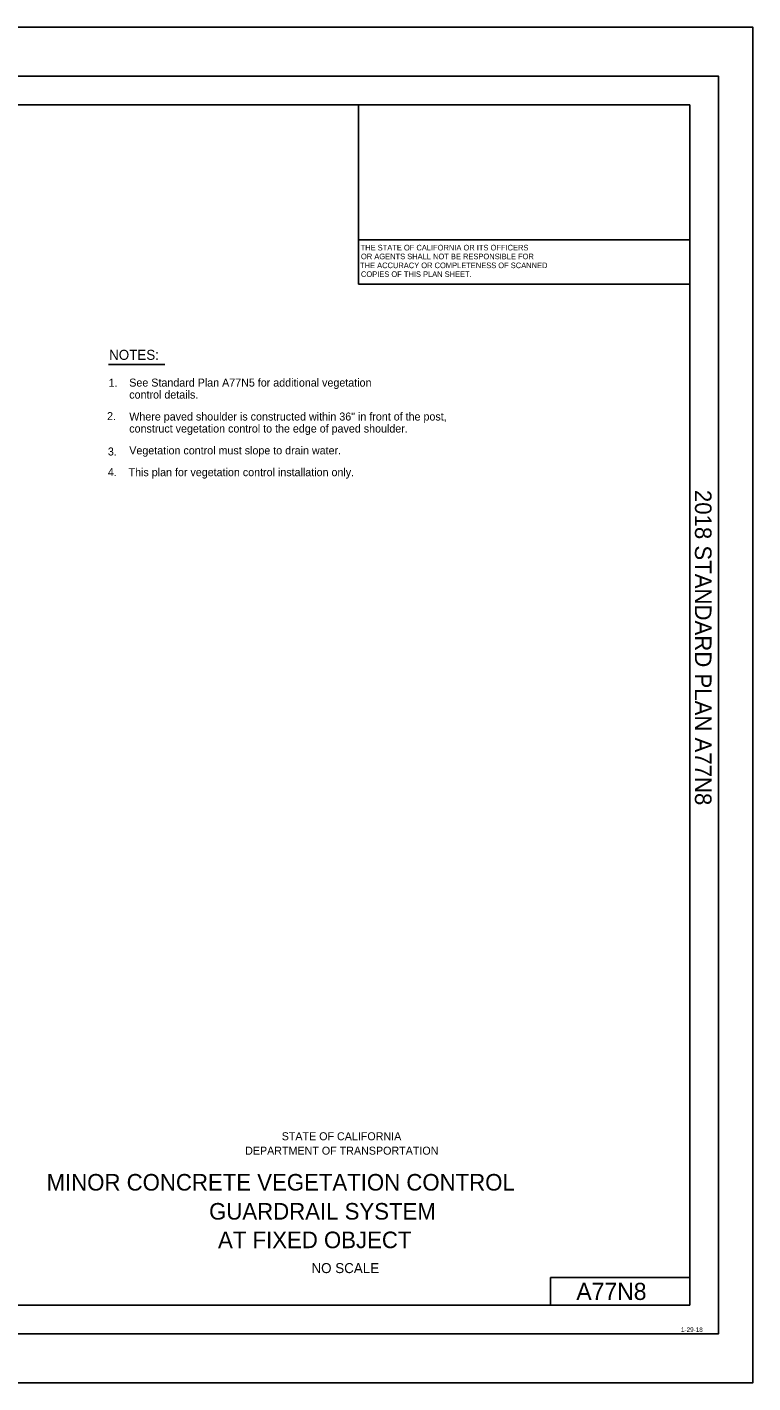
# Model space of a CAD drawing. Extents: x -893 to 867, y -474 to 712.
# Drawn here: x 232 to 867, y -474 to 712 of the extents above; entities that cross this region are included whole.
import ezdxf

# ---------------------------------------------------------------- set-up
doc = ezdxf.new("R2010")
doc.units = 0
for name, color, linetype in [('10 Sheet Format', 7, 'Continuous'), ('57 Undefined', 7, 'Continuous'), ('60 Nongeo Data', 7, 'Continuous')]:
    doc.layers.add(name, color=color, linetype=linetype)

msp = doc.modelspace()

# ---------------------------------------------------------------- linework, layer by layer
at = {"layer": '10 Sheet Format'}
for p, q in [((836.6, 668.9), (836.6, 668.9)), ((-813.5, 644), (811.5, 644)), ((521.6, 487.1), (521.6, 644)), ((811.5, -406), (811.5, 644)), ((811.5, 525.9), (521.6, 525.9)), ((811.5, 487.1), (521.6, 487.1)), ((689.5, -406), (689.5, -382)), ((689.5, -382), (811.5, -382)), ((-813.5, -406), (811.5, -406)), ((836.6, -431), (836.6, -431))]:
    msp.add_line(p, q, dxfattribs=at)
for points in [[(-893.5, -474), (866.5, -474), (866.5, 712), (-893.5, 712)], [(-863.4, 669), (836.6, 669), (836.6, -431), (-863.4, -431)], [(-863.4, 669), (836.6, 669), (836.6, -431), (-863.4, -431)]]:
    msp.add_lwpolyline(points, close=True, dxfattribs=at)
at = {"layer": '57 Undefined'}
msp.add_line((303.1, 416.8), (352.5, 416.8), dxfattribs=at)
at = {"layer": '60 Nongeo Data'}
msp.add_line((811.5, 644), (811.5, 644), dxfattribs=at)

# ---------------------------------------------------------------- texts
at = {"layer": '10 Sheet Format'}
for s, height, p in [('THE STATE OF CALIFORNIA OR ITS OFFICERS', 4.9, (523.6, 516.6)), ('OR AGENTS SHALL NOT BE RESPONSIBLE FOR', 4.9, (523.9, 508.9)), ('THE ACCURACY OR COMPLETENESS OF SCANNED', 4.9, (523.1, 501.1)), ('COPIES OF THIS PLAN SHEET.', 4.9, (523.9, 493.4)), ('STATE OF CALIFORNIA', 7, (454.6, -261.8)), ('DEPARTMENT OF TRANSPORTATION', 7, (422.6, -274.4)), ('MINOR CONCRETE VEGETATION CONTROL', 14.5, (249, -305.8)), ('GUARDRAIL SYSTEM', 14.5, (391.1, -331.2)), ('AT FIXED OBJECT', 14.5, (398.9, -356.2)), ('NO SCALE', 8.75, (480.6, -378)), ('A77N8', 15, (712.2, -401.5)), ('1-29-18', 4, (803.7, -429.5))]:
    msp.add_text(s, height=height, dxfattribs=at).set_placement(p)
msp.add_text('2018 STANDARD PLAN A77N8', height=14.5, rotation=270, dxfattribs=at).set_placement((815.9, 307.1))
at = {"layer": '57 Undefined'}
for s, height, p in [('NOTES:', 8.75, (303.7, 420.9)), ('1.', 7, (303.2, 397.3)), ('See Standard Plan A77N5 for additional vegetation', 7, (321.3, 397.5)), ('control details.', 7, (321.3, 387)), ('2.', 7, (301.9, 368.2)), ('Where paved shoulder is constructed within 36" in front of the post,', 7, (321.3, 367.8)), ('construct vegetation control to the edge of paved shoulder.', 7, (321.3, 357.3)), ('3.', 7, (302.6, 337.2)), ('Vegetation control must slope to drain water.', 7, (321.3, 338.2)), ('4.', 7, (302.6, 319.2)), ('This plan for vegetation control installation only.', 7, (320.7, 319.1))]:
    msp.add_text(s, height=height, dxfattribs=at).set_placement(p)

doc.saveas('drawing.dxf')
